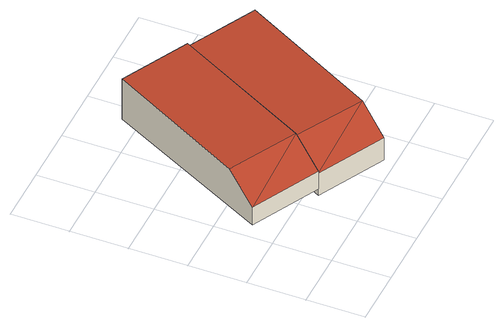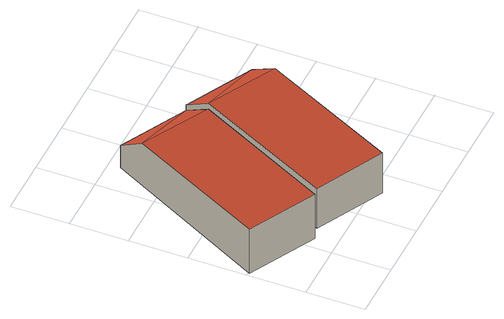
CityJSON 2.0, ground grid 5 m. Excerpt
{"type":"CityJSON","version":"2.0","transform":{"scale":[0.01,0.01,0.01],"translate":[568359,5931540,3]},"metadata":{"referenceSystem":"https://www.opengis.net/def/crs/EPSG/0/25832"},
"CityObjects":{
"building1":{"type":"Building","attributes":{"Grundfläche 2D":"105.305598","Grundhöhe NN":"3.818"},"geometry":[{"type":"Solid","lod":"3","boundaries":[[[[0,1,2,3]],[[0,3,4]],[[0,4,5]],[[4,3,2,6,7]],[[5,4,7,8]],[[1,0,5,8,9]],[[2,1,9,6]],[[7,6,9,8]]]],"semantics":{"surfaces":[{"type":"RoofSurface"},{"type":"WallSurface"},{"type":"GroundSurface"}],"values":[[0,0,0,1,1,1,1,2]]}}]},
"building2":{"type":"Building","attributes":{"Grundfläche 2D":"103.973043","Grundhöhe NN":"3.006"},"geometry":[{"type":"Solid","lod":"3","boundaries":[[[[10,11,12]],[[13,11,10]],[[14,13,10,15]],[[12,11,16,17]],[[15,10,12,17,18]],[[14,15,18,19]],[[11,13,14,19,16]],[[17,16,19,18]]]],"semantics":{"surfaces":[{"type":"RoofSurface"},{"type":"WallSurface"},{"type":"GroundSurface"}],"values":[[0,0,0,1,1,1,1,2]]}}]}
},
"vertices":[
[767,639,469],[1371,1816,494],[785,2117,494],[185,947,469],[56,695,263],[642,394,263],[785,2117,82],[56,695,82],[642,394,82],[1371,1816,82],
[1363,335,431],[660,401,228],[1240,99,228],[788,646,431],[1395,1811,456],[1975,1509,456],[660,401,1],[1240,99,1],[1975,1509,1],[1395,1811,1]
]}
